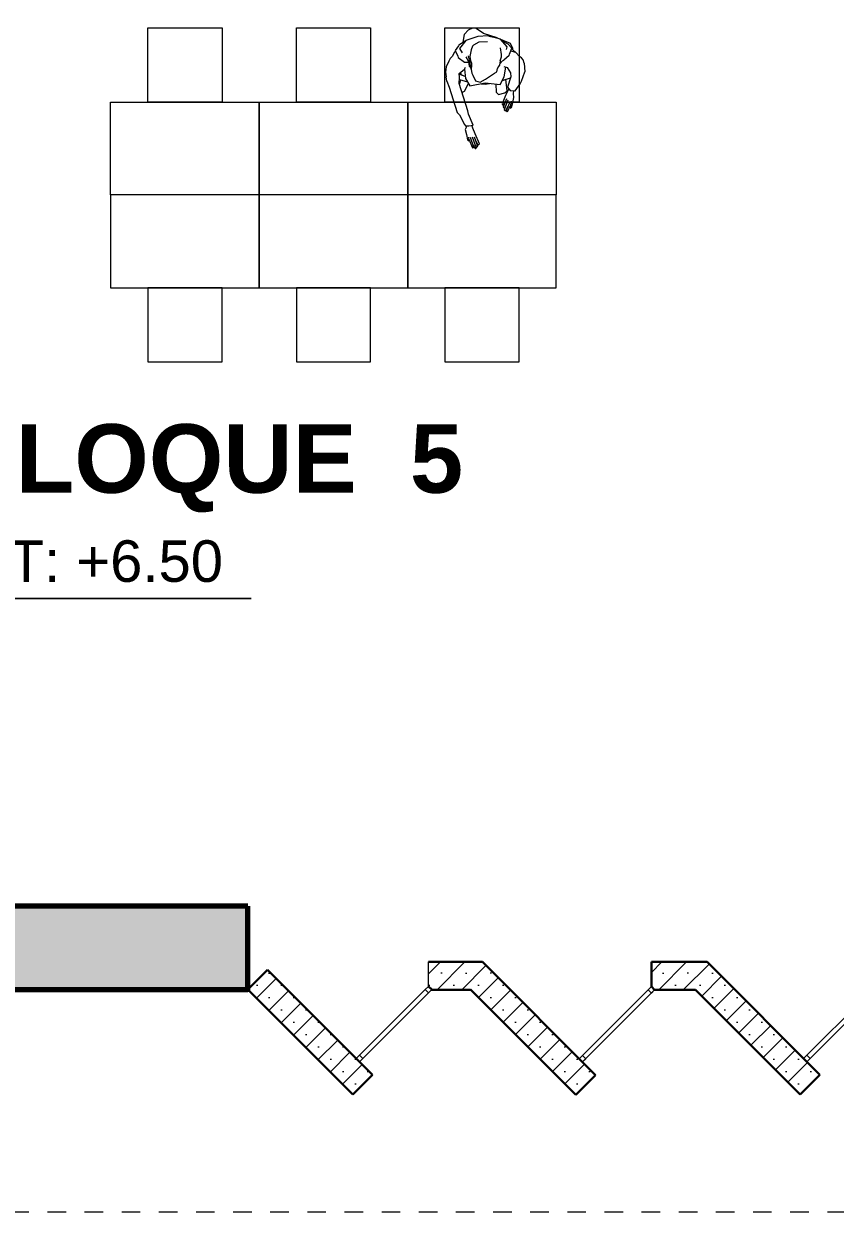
# Model space of a CAD drawing. Header units: millimetres. Extents: x 1 to 121, y 0 to 90.
# Drawn here: x 41.14 to 45.51, y 10.22 to 16.63 of the extents above; entities that cross this region are included whole.
import ezdxf
from ezdxf.enums import TextEntityAlignment as Align

# ---------------------------------------------------------------- set-up
doc = ezdxf.new("R2010")
doc.units = ezdxf.units.MM
doc.linetypes.add('DASHED2', pattern=[0.375, 0.25, -0.125])
doc.linetypes.add('HIDDEN2', pattern=[0.1875, 0.125, -0.0625])
for name, color, linetype, lineweight in [('ArchiCAD Windows_Pen_No__3', 150, 'Continuous', 0), ('COLUMNAS 50', 32, 'Continuous', 70), ('Equipamiento SR', 23, 'Continuous', 0), ('GRAFO 0 BLANCO', 7, 'Continuous', 0), ('grafo 2', 31, 'Continuous', 20), ('GRAFO01', 7, 'Continuous', 0), ('PERSONAS', 8, 'Continuous', 0), ('proyecciones', 1, 'DASHED2', 5), ('TABIQUERIA DE DRYWALL', 221, 'Continuous', 30), ('TEXTO 100', 7, 'Continuous', 20), ('TEXTOS-SUBTITULO', 7, 'Continuous', 30), ('texturas 1', 251, 'Continuous', 5)]:
    doc.layers.add(name, color=color, linetype=linetype, lineweight=lineweight)
doc.styles.add('JOS', font='arial.ttf', dxfattribs={"height": 1})
doc.styles.add('TURBO_BASS', font='swisseb.ttf')

# ---------------------------------------------------------------- blocks, each defined once
blk = doc.blocks.new('A$C0F2E3FFB')
at = {"layer": 'PERSONAS'}
for p, q in [((0.3356, 0.7182), (0.3307, 0.7165)), ((0.3307, 0.7165), (0.3485, 0.6496)), ((0.3405, 0.7189), (0.3356, 0.7182)), ((0.349, 0.6961), (0.3405, 0.7189)), ((0.3498, 0.7116), (0.3459, 0.7099)), ((0.3547, 0.7123), (0.3498, 0.7116)), ((0.3714, 0.6601), (0.3547, 0.7123)), ((0.3161, 0.6969), (0.312, 0.6932)), ((0.312, 0.6932), (0.3311, 0.6321)), ((0.321, 0.6986), (0.3161, 0.6969)), ((0.3306, 0.6777), (0.321, 0.6986)), ((0.3264, 0.709), (0.3224, 0.7063)), ((0.3224, 0.7063), (0.3379, 0.6502)), ((0.3322, 0.7087), (0.3264, 0.709)), ((0.3355, 0.6978), (0.3322, 0.7087)), ((0.3459, 0.7099), (0.3621, 0.6499)), ((0.3717, 0.6668), (0.3708, 0.6485)), ((0.3758, 0.6695), (0.3717, 0.6668)), ((0.3802, 0.6625), (0.3758, 0.6695)), ((0.3844, 0.6313), (0.3802, 0.6625)), ((0.3311, 0.6321), (0.3429, 0.5966)), ((0.3642, 0.5806), (0.339, 0.5783)), ((0.339, 0.5783), (0.3603, 0.5098)), ((0.3429, 0.5966), (0.3461, 0.5848)), ((0.3461, 0.5848), (0.3482, 0.5792)), ((0.3837, 0.5776), (0.3642, 0.5806)), ((0.3812, 0.5878), (0.3895, 0.599)), ((0.3824, 0.5778), (0.3812, 0.5878)), ((0.39, 0.5699), (0.3837, 0.5776)), ((0.3895, 0.599), (0.3844, 0.6313)), ((0.4149, 0.5094), (0.39, 0.5699)), ((0.1098, 0.4982), (0.1039, 0.4965)), ((0.1058, 0.477), (0.1098, 0.4982)), ((0.1242, 0.5139), (0.1071, 0.4828)), ((0.1078, 0.4585), (0.1337, 0.5105)), ((0.1179, 0.4483), (0.1451, 0.505)), ((0.1356, 0.5085), (0.1214, 0.4858)), ((0.1291, 0.5146), (0.1242, 0.5139)), ((0.1337, 0.5105), (0.1291, 0.5146)), ((0.1414, 0.5091), (0.1356, 0.5085)), ((0.1451, 0.505), (0.1414, 0.5091)), ((0.3603, 0.5098), (0.3622, 0.4901)), ((0.4263, 0.4942), (0.4149, 0.5094)), ((0.0907, 0.4652), (0.0804, 0.4366)), ((0.0804, 0.4366), (0.0811, 0.4114)), ((0.0999, 0.4938), (0.0907, 0.4652)), ((0.1039, 0.4965), (0.0999, 0.4938)), ((0.0999, 0.457), (0.1058, 0.477)), ((0.1252, 0.4392), (0.15, 0.4883)), ((0.129, 0.4196), (0.1547, 0.4667)), ((0.1405, 0.4917), (0.1309, 0.4755)), ((0.1473, 0.4729), (0.133, 0.4545)), ((0.1464, 0.4924), (0.1405, 0.4917)), ((0.15, 0.4883), (0.1464, 0.4924)), ((0.1522, 0.4736), (0.1473, 0.4729)), ((0.1547, 0.4667), (0.1522, 0.4736)), ((0.3622, 0.4901), (0.3984, 0.3221)), ((0.4614, 0.3392), (0.4263, 0.4942)), ((0.0366, 0.3577), (0.0262, 0.3419)), ((0.0703, 0.3968), (0.0366, 0.3577)), ((0.0985, 0.393), (0.0703, 0.3968)), ((0.0811, 0.4114), (0.0767, 0.396)), ((0.0884, 0.3102), (0.114, 0.3706)), ((0.114, 0.3706), (0.0985, 0.393)), ((0.1062, 0.3818), (0.111, 0.3895)), ((0.111, 0.3895), (0.1131, 0.3932)), ((0.1131, 0.3932), (0.129, 0.4196)), ((0.1321, 0.4039), (0.1179, 0.392)), ((0.1321, 0.4039), (0.1179, 0.392)), ((0.1179, 0.392), (0.1179, 0.3223)), ((0.1179, 0.392), (0.1179, 0.3223)), ((0.1711, 0.4086), (0.1321, 0.4039)), ((0.1711, 0.4086), (0.1321, 0.4039)), ((0.183, 0.3945), (0.1711, 0.4086)), ((0.183, 0.3945), (0.1711, 0.4086)), ((0.1805, 0.3461), (0.183, 0.3945)), ((0.1805, 0.3461), (0.183, 0.3945)), ((0.3709, 0.3711), (0.3436, 0.3271)), ((0.3877, 0.378), (0.3709, 0.3711)), ((0.3865, 0.3775), (0.3709, 0.3711)), ((0.0262, 0.3419), (0.0012, 0.2881)), ((0.0016, 0.2633), (0.0012, 0.2881)), ((0.0872, 0.2869), (0.0884, 0.3102)), ((0.1048, 0.2531), (0.0872, 0.2869)), ((0.1396, 0.3274), (0.0906, 0.3159)), ((0.127, 0.3072), (0.1125, 0.2507)), ((0.1396, 0.3274), (0.1179, 0.3223)), ((0.1545, 0.3513), (0.127, 0.3072)), ((0.2448, 0.333), (0.1545, 0.3513)), ((0.2407, 0.3109), (0.1828, 0.28)), ((0.2451, 0.3398), (0.2188, 0.3383)), ((0.2726, 0.3267), (0.2407, 0.3109)), ((0.3364, 0.3418), (0.2448, 0.333)), ((0.2691, 0.3357), (0.2451, 0.3398)), ((0.301, 0.3146), (0.2726, 0.3267)), ((0.3138, 0.28), (0.301, 0.3146)), ((0.3592, 0.2951), (0.3364, 0.3418)), ((0.3952, 0.299), (0.3485, 0.317)), ((0.3599, 0.2394), (0.3592, 0.2951)), ((0.3891, 0.3014), (0.3979, 0.3244)), ((0.3984, 0.3221), (0.3937, 0.2875)), ((0.3937, 0.2875), (0.3943, 0.2632)), ((0.3937, 0.2875), (0.3937, 0.2875)), ((0.3937, 0.2875), (0.3937, 0.2875)), ((0.4718, 0.3019), (0.4614, 0.3392)), ((0.4718, 0.3019), (0.4726, 0.2756)), ((0, 0.2365), (0.0015, 0.2623)), ((0, 0.2365), (0.0054, 0.2166)), ((0.0054, 0.2166), (0.0145, 0.2028)), ((0.1239, 0.2462), (0.1048, 0.2531)), ((0.1288, 0.2101), (0.1469, 0.2267)), ((0.1433, 0.2093), (0.1484, 0.2343)), ((0.1484, 0.2343), (0.157, 0.2445)), ((0.157, 0.2445), (0.1621, 0.2539)), ((0.1679, 0.273), (0.1621, 0.2539)), ((0.1828, 0.28), (0.1679, 0.273)), ((0.318, 0.2681), (0.3138, 0.28)), ((0.3148, 0.2072), (0.3161, 0.2314)), ((0.3161, 0.2314), (0.3192, 0.2361)), ((0.3197, 0.2457), (0.318, 0.2681)), ((0.3192, 0.2361), (0.3197, 0.2457)), ((0.3238, 0.23), (0.3197, 0.2457)), ((0.3303, 0.2248), (0.3238, 0.23)), ((0.3245, 0.2067), (0.3238, 0.23)), ((0.3404, 0.1768), (0.3242, 0.2147)), ((0.3328, 0.1995), (0.3303, 0.2248)), ((0.3599, 0.2394), (0.3518, 0.2276)), ((0.3943, 0.2632), (0.3599, 0.2394)), ((0.3775, 0.2747), (0.3614, 0.2824)), ((0.3775, 0.2747), (0.3614, 0.2824)), ((0.3839, 0.2676), (0.3775, 0.2747)), ((0.3839, 0.2676), (0.3938, 0.2719)), ((0.3843, 0.2559), (0.3839, 0.2676)), ((0.4482, 0.1828), (0.4675, 0.2157)), ((0.4675, 0.2157), (0.4748, 0.2479)), ((0.4748, 0.2479), (0.4726, 0.2756)), ((0.0145, 0.2028), (0.0242, 0.1942)), ((0.0242, 0.1942), (0.0442, 0.1695)), ((0.0442, 0.1695), (0.0607, 0.1516)), ((0.0442, 0.1695), (0.0742, 0.1582)), ((0.0607, 0.1516), (0.0602, 0.1419)), ((0.0824, 0.1757), (0.066, 0.1406)), ((0.0857, 0.1833), (0.0824, 0.1757)), ((0.0857, 0.1833), (0.1209, 0.2085)), ((0.0983, 0.1457), (0.0926, 0.1296)), ((0.1288, 0.2101), (0.1209, 0.2085)), ((0.1315, 0.1877), (0.1307, 0.1731)), ((0.1307, 0.1731), (0.1334, 0.1323)), ((0.1433, 0.2093), (0.1315, 0.1877)), ((0.3087, 0.128), (0.3205, 0.1681)), ((0.3189, 0.1924), (0.3148, 0.2072)), ((0.3205, 0.1681), (0.3189, 0.1924)), ((0.33, 0.1628), (0.3245, 0.2067)), ((0.3561, 0.1983), (0.3328, 0.1995)), ((0.3447, 0.1668), (0.3404, 0.1768)), ((0.3903, 0.1674), (0.3561, 0.1983)), ((0.3928, 0.1595), (0.3903, 0.1674)), ((0.4055, 0.1229), (0.3928, 0.1595)), ((0.4089, 0.1334), (0.4258, 0.1578)), ((0.4258, 0.1578), (0.4382, 0.169)), ((0.4382, 0.169), (0.4482, 0.1828)), ((0.0602, 0.1419), (0.0741, 0.1101)), ((0.0868, 0.1124), (0.066, 0.1406)), ((0.1477, 0.0704), (0.0741, 0.1101)), ((0.1206, 0.0912), (0.0868, 0.1124)), ((0.0926, 0.1296), (0.1288, 0.0811)), ((0.1288, 0.0811), (0.2002, 0.0551)), ((0.2068, 0.0887), (0.26, 0.0859)), ((0.26, 0.0859), (0.2928, 0.1017)), ((0.2928, 0.1017), (0.2999, 0.1061)), ((0.2999, 0.1061), (0.3087, 0.128)), ((0.3368, 0.0703), (0.3779, 0.1147)), ((0.3525, 0.0795), (0.3396, 0.0313)), ((0.3398, 0.073), (0.3806, 0.0937)), ((0.3779, 0.1147), (0.3647, 0.1416)), ((0.3806, 0.0937), (0.3818, 0.097)), ((0.3818, 0.097), (0.4055, 0.1229)), ((0.4037, 0.1269), (0.4089, 0.1334)), ((0.1477, 0.0704), (0.2264, 0.0372)), ((0.1974, 0.0562), (0.1477, 0.0704)), ((0.2002, 0.0551), (0.2631, 0.0518)), ((0.2264, 0.0372), (0.2683, 0.003)), ((0.2631, 0.0518), (0.3368, 0.0703)), ((0.2683, 0.003), (0.2895, 0)), ((0.2895, 0), (0.3172, 0.0102)), ((0.3172, 0.0102), (0.3396, 0.0313))]:
    blk.add_line(p, q, dxfattribs=at)

msp = doc.modelspace()

# ---------------------------------------------------------------- hatches: boundary and pattern name
at = {"layer": 'GRAFO 0 BLANCO', "true_color": 0xc7c8ca}
h = msp.add_hatch(color=9, dxfattribs=at)
h.dxf.hatch_style = 1
h.paths.add_polyline_path([(42.351, 11.4235), (42.351, 11.8735), (40.951, 11.8735), (40.951, 11.4235)])
at = {"layer": 'texturas 1'}
h = msp.add_hatch(dxfattribs=at)
h.set_pattern_fill('SACNCR', color=256)
h.set_pattern_definition([(45, (-110.93088, 77.73742), (-0.06629126, 0.06629126), []), (45, (-110.86459, 77.73742), (-0.06629126, 0.06629126), [0, -0.09375])])
h.paths.add_polyline_path([(42.4571, 11.5296), (42.351, 11.4236), (42.9167, 10.8579), (43.0228, 10.9639)])
h.paths.add_polyline_path([(44.8248, 11.5719), (44.6525, 11.5719), (44.6525, 11.4219), (44.7627, 11.4219), (45.3267, 10.8579), (45.4328, 10.9639)])
h.paths.add_polyline_path([(44.5247, 11.5719), (44.5247, 11.4396), (44.5423, 11.4219), (44.6525, 11.4219), (44.6525, 11.5719)])
h.paths.add_polyline_path([(43.3241, 11.5719), (43.3241, 11.4404), (43.3426, 11.4219), (43.5524, 11.4219), (44.1181, 10.8563), (44.2242, 10.9623), (43.6145, 11.5719)])

# ---------------------------------------------------------------- linework, layer by layer
at = {"layer": 'ArchiCAD Windows_Pen_No__3', "linetype": 'Continuous'}
for p, q in [((43.3418, 11.4228), (42.9529, 11.0338)), ((43.3064, 11.4228), (42.9529, 11.0692)), ((43.3241, 11.4404), (43.3064, 11.4228)), ((43.3064, 11.4228), (43.3241, 11.4051)), ((43.3241, 11.4051), (43.3418, 11.4228)), ((44.5423, 11.4219), (44.1534, 11.033)), ((44.507, 11.4219), (44.1534, 11.0684)), ((44.5247, 11.4396), (44.507, 11.4219)), ((44.507, 11.4219), (44.5247, 11.4043)), ((44.5247, 11.4043), (44.5423, 11.4219)), ((45.751, 11.4235), (45.3621, 11.0346)), ((45.7157, 11.4235), (45.3621, 11.07)), ((42.9529, 11.0692), (42.9352, 11.0515)), ((42.9352, 11.0515), (42.9529, 11.0338)), ((42.9529, 11.0692), (42.9705, 11.0515)), ((42.9529, 11.0338), (42.9705, 11.0515)), ((44.1534, 11.0684), (44.1358, 11.0507)), ((44.1711, 11.0507), (44.1534, 11.0684)), ((44.1534, 11.033), (44.1711, 11.0507)), ((45.3621, 11.07), (45.3444, 11.0523)), ((45.3621, 11.0346), (45.3444, 11.0523)), ((45.3798, 11.0523), (45.3621, 11.07)), ((45.3621, 11.0346), (45.3798, 11.0523))]:
    msp.add_line(p, q, dxfattribs=at)
at = {"layer": 'COLUMNAS 50', "linetype": 'Continuous'}
msp.add_lwpolyline([(42.351, 11.8735), (40.951, 11.8735), (40.951, 11.4235), (42.351, 11.4235)], close=True, dxfattribs=at)
at = {"layer": 'Equipamiento SR'}
for points in [[(41.8127, 16.2052), (41.8127, 16.6052), (42.2127, 16.6052), (42.2127, 16.2052), (41.8127, 16.2052)], [(42.6127, 16.2052), (42.6127, 16.6052), (43.0127, 16.6052), (43.0127, 16.2052), (42.6127, 16.2052)], [(43.4127, 16.2052), (43.4127, 16.6052), (43.8127, 16.6052), (43.8127, 16.2052), (43.4127, 16.2052)], [(41.6127, 15.7052), (41.6127, 16.2052), (42.4127, 16.2052), (42.4127, 15.7052), (41.6127, 15.7052)], [(42.4127, 15.7052), (42.4127, 16.2052), (43.2127, 16.2052), (43.2127, 15.7052), (42.4127, 15.7052)], [(43.2127, 15.7052), (43.2127, 16.2052), (44.0127, 16.2052), (44.0127, 15.7052), (43.2127, 15.7052)], [(41.6127, 15.7052), (41.6127, 15.2052), (42.4127, 15.2052), (42.4127, 15.7052), (41.6127, 15.7052)], [(42.4127, 15.7052), (42.4127, 15.2052), (43.2127, 15.2052), (43.2127, 15.7052), (42.4127, 15.7052)], [(43.2127, 15.7052), (43.2127, 15.2052), (44.0127, 15.2052), (44.0127, 15.7052), (43.2127, 15.7052)], [(41.8127, 15.2052), (41.8127, 14.8052), (42.2127, 14.8052), (42.2127, 15.2052), (41.8127, 15.2052)], [(42.6127, 15.2052), (42.6127, 14.8052), (43.0127, 14.8052), (43.0127, 15.2052), (42.6127, 15.2052)], [(43.4127, 15.2052), (43.4127, 14.8052), (43.8127, 14.8052), (43.8127, 15.2052), (43.4127, 15.2052)]]:
    msp.add_lwpolyline(points, dxfattribs=at)
at = {"layer": 'grafo 2', "color": 251, "true_color": 0x636466}
msp.add_line((43.3241, 11.4404), (43.3241, 11.5719), dxfattribs=at)
at = {"layer": 'proyecciones', "linetype": 'HIDDEN2', "ltscale": 0.5}
msp.add_lwpolyline([(60.9724, 11.4235), (60.9724, 10.2235), (27.126, 10.2235), (27.126, 11.4235)], dxfattribs=at)
at = {"layer": 'TABIQUERIA DE DRYWALL'}
for p, q in [((44.5247, 11.4396), (44.5247, 11.5719)), ((43.3418, 11.4228), (43.3241, 11.4404)), ((44.5423, 11.4219), (44.5247, 11.4396))]:
    msp.add_line(p, q, dxfattribs=at)
for points in [[(42.4571, 11.5296), (42.351, 11.4236)], [(42.4571, 11.5296), (43.0228, 10.9639)], [(43.0228, 10.9639), (42.4571, 11.5296)], [(43.6145, 11.5719), (43.3241, 11.5719)], [(44.2242, 10.9623), (43.6145, 11.5719)], [(44.8248, 11.5719), (44.5247, 11.5719)], [(45.4328, 10.9639), (44.8248, 11.5719)], [(42.351, 11.4236), (42.9167, 10.8579)], [(43.5508, 11.4219), (43.341, 11.4219)], [(43.5508, 11.4236), (44.1181, 10.8563)], [(44.5423, 11.4219), (44.7627, 11.4219)], [(44.7627, 11.4219), (45.3267, 10.8579)], [(42.9167, 10.8579), (43.0228, 10.9639)], [(44.1181, 10.8563), (44.2242, 10.9623)], [(45.3267, 10.8579), (45.4328, 10.9639)]]:
    msp.add_lwpolyline(points, dxfattribs=at)
at = {"layer": 'TEXTO 100', "ltscale": 1.3}
msp.add_lwpolyline([(40.0219, 13.5302), (42.3703, 13.5302), (40.3446, 13.5302), (40.3446, 13.8529), (40.3446, 13.2075)], dxfattribs=at)

# ---------------------------------------------------------------- block references
at = {"xscale": 0.9000000000000002, "yscale": 0.9000000000000002, "zscale": 0.9000000000000002, "rotation": 185.2573284654756}
msp.add_blockref('A$C0F2E3FFB', (43.8208, 16.6272), dxfattribs=at)

# ---------------------------------------------------------------- texts
at = {"layer": 'GRAFO01', "style": 'JOS'}
msp.add_text('NPT: +6.50', height=0.22358, rotation=0, dxfattribs=at).set_placement((40.6295, 13.6202))
at = {"layer": 'TEXTOS-SUBTITULO', "style": 'TURBO_BASS'}
msp.add_text('BLOQUE  5', height=0.36967, dxfattribs=at).set_placement((42.1198, 14.1, 0), align=Align.CENTER)

doc.saveas('drawing.dxf')
